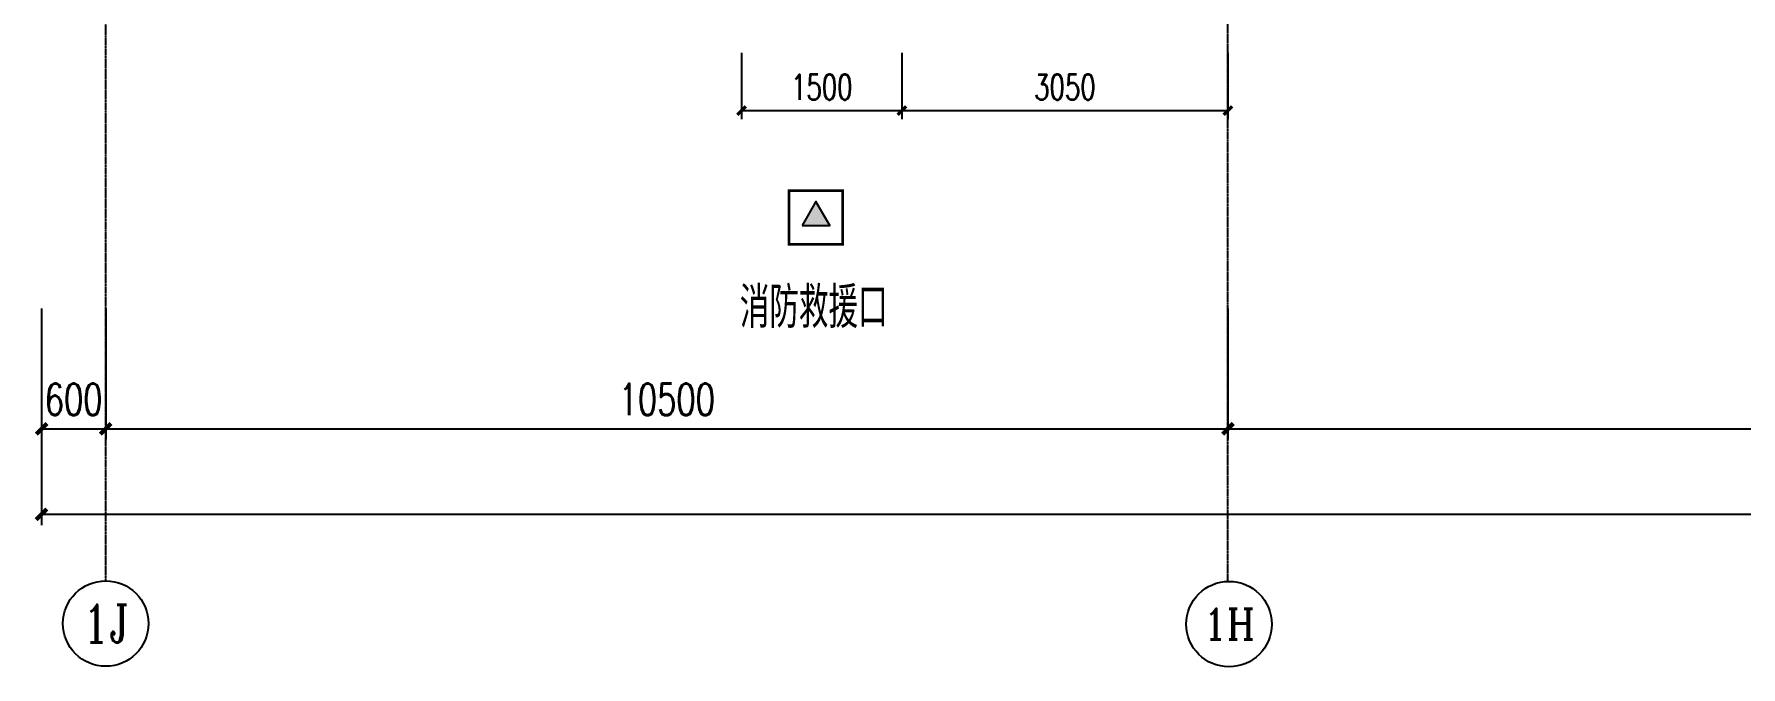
# Model space of a CAD drawing. Extents: x -954573 to 446329, y 489853 to 1226784.
# Drawn here: x -254624 to -238654, y 735026 to 740945 of the extents above; entities that cross this region are included whole.
import ezdxf
from ezdxf.enums import TextEntityAlignment as Align

# ---------------------------------------------------------------- set-up
doc = ezdxf.new("R2010")
doc.units = 0
doc.header["$LTSCALE"] = 10
doc.header["$MEASUREMENT"] = 0
doc.linetypes.add('10平面$0$DOTE', pattern=[2.42, 2, -0.2, 0.02, -0.2])
doc.layers.get('Defpoints').update_dxf_attribs({"color": 210})
for name, color, linetype in [('10平面$0$A-AXIS-D', 8, 'Continuous'), ('10平面$0$A-AXIS-DOTE', 8, '10平面$0$DOTE'), ('10平面$0$A-AXIS-DP', 8, 'Continuous'), ('10平面$0$A-TEXT', 8, 'Continuous'), ('10平面$0$AS-WALL', 8, 'Continuous'), ('10平面$0$PUB_TEXT', 8, 'Continuous'), ('10平面$0$RP-N2-01$0$$0$A-WIND-J', 8, 'Continuous'), ('10平面$0$RP-N2-01$0$A-WIND-J', 8, 'Continuous'), ('A-LIN-V', 9, 'Continuous')]:
    doc.layers.add(name, color=color, linetype=linetype)
doc.styles.add('10平面$0$_TCH_AXIS', font='COMPLEX', dxfattribs={"bigfont": 'GBCBIG'})
doc.styles.add('10平面$0$_TCH_DIM', font='SIMPLEX', dxfattribs={"bigfont": 'GBCBIG'})
doc.styles.add('10平面$0$_TCH_DIM_T3', font='SIMPLEX', dxfattribs={"width": 0.705882, "bigfont": 'GBCBIG'})
doc.dimstyles.new('10平面$0$_TCH_ARCH&&100', dxfattribs={"dimtxt": 297.5, "dimasz": 100, "dimexe": 100, "dimexo": 100, "dimgap": 126.25, "dimtad": 1, "dimdec": 0, "dimzin": 0, "dimdsep": 46, "dimtxsty": '10平面$0$_TCH_DIM_T3', "dimblk": '10平面$0$_ArchTick', "dimcen": 0.09, "dimclrt": 7, "dimazin": 2, "dimtfac": 1, "dimtdec": 0, "dimtix": 1, "dimtmove": 2, "dimatfit": 3, "dimfxl": 0, "dimtolj": 1, "dimtzin": 0, "dimarcsym": 0})
doc.dimstyles.new('10平面$0$_TCH_ARCH&&80', dxfattribs={"dimtxt": 238, "dimasz": 80, "dimexe": 80, "dimexo": 80, "dimgap": 101, "dimtad": 1, "dimdec": 0, "dimzin": 0, "dimdsep": 46, "dimtxsty": '10平面$0$_TCH_DIM_T3', "dimblk": '10平面$0$_ArchTick', "dimcen": 0.09, "dimclrt": 7, "dimazin": 2, "dimtfac": 1, "dimtdec": 0, "dimtix": 1, "dimtmove": 2, "dimatfit": 3, "dimfxl": 0, "dimtolj": 1, "dimtzin": 0, "dimarcsym": 0})

# ---------------------------------------------------------------- blocks, each defined once
blk = doc.blocks.new('10平面$0$_ArchTick')
at = {"color": 0, "linetype": 'ByBlock', "const_width": 0.4}
blk.add_lwpolyline([(-0.5, -0.5), (0.5, 0.5)], dxfattribs=at)
blk = doc.blocks.new('*D3049')
at = {"layer": '10平面$0$A-AXIS-D', "color": 0, "lineweight": -2}
for p, q in [((-33818, -66440), (-33818, -67667)), ((-33218, -66440), (-33218, -67667)), ((-33818, -67567), (-33218, -67567))]:
    blk.add_line(p, q, dxfattribs=at)
at = {"layer": 'Defpoints', "color": 0}
for p in [(-33818, -66340), (-33218, -66340), (-33218, -67567)]:
    blk.add_point(p, dxfattribs=at)
at = {"layer": '10平面$0$A-AXIS-D', "color": 0, "lineweight": -2, "xscale": 100, "yscale": 100, "zscale": 100, "rotation": 180}
blk.add_blockref('10平面$0$_ArchTick', (-33818, -67567), dxfattribs=at)
at = {"layer": '10平面$0$A-AXIS-D', "color": 0, "lineweight": -2, "xscale": 100, "yscale": 100, "zscale": 100}
blk.add_blockref('10平面$0$_ArchTick', (-33218, -67567), dxfattribs=at)
at = {"layer": '10平面$0$A-AXIS-D', "color": 7, "insert": (-33518, -67292), "char_height": 297.5, "attachment_point": 5, "style": '10平面$0$_TCH_DIM_T3'}
blk.add_mtext('\\A1;600', dxfattribs=at)
blk = doc.blocks.new('*D3050')
at = {"layer": '10平面$0$A-AXIS-D', "color": 0, "lineweight": -2}
for p, q in [((-33218, -66440), (-33218, -67667)), ((-22718, -66440), (-22718, -67667)), ((-33218, -67567), (-22718, -67567))]:
    blk.add_line(p, q, dxfattribs=at)
at = {"layer": 'Defpoints', "color": 0}
for p in [(-33218, -66340), (-22718, -66340), (-22718, -67567)]:
    blk.add_point(p, dxfattribs=at)
at = {"layer": '10平面$0$A-AXIS-D', "color": 0, "lineweight": -2, "xscale": 100, "yscale": 100, "zscale": 100, "rotation": 180}
blk.add_blockref('10平面$0$_ArchTick', (-33218, -67567), dxfattribs=at)
at = {"layer": '10平面$0$A-AXIS-D', "color": 0, "lineweight": -2, "xscale": 100, "yscale": 100, "zscale": 100}
blk.add_blockref('10平面$0$_ArchTick', (-22718, -67567), dxfattribs=at)
at = {"layer": '10平面$0$A-AXIS-D', "color": 7, "insert": (-27968, -67292), "char_height": 297.5, "attachment_point": 5, "style": '10平面$0$_TCH_DIM_T3'}
blk.add_mtext('\\A1;10500', dxfattribs=at)
blk = doc.blocks.new('*D3051')
at = {"layer": '10平面$0$A-AXIS-D', "color": 0, "lineweight": -2}
for p, q in [((-22718, -66440), (-22718, -67667)), ((-6218, -66440), (-6218, -67667)), ((-22718, -67567), (-6218, -67567))]:
    blk.add_line(p, q, dxfattribs=at)
at = {"layer": 'Defpoints', "color": 0}
for p in [(-22718, -66340), (-6218, -66340), (-6218, -67567)]:
    blk.add_point(p, dxfattribs=at)
at = {"layer": '10平面$0$A-AXIS-D', "color": 0, "lineweight": -2, "xscale": 100, "yscale": 100, "zscale": 100, "rotation": 180}
blk.add_blockref('10平面$0$_ArchTick', (-22718, -67567), dxfattribs=at)
at = {"layer": '10平面$0$A-AXIS-D', "color": 0, "lineweight": -2, "xscale": 100, "yscale": 100, "zscale": 100}
blk.add_blockref('10平面$0$_ArchTick', (-6218, -67567), dxfattribs=at)
at = {"layer": '10平面$0$A-AXIS-D', "color": 7, "insert": (-14468, -67292), "char_height": 297.5, "attachment_point": 5, "style": '10平面$0$_TCH_DIM_T3'}
blk.add_mtext('\\A1;16500', dxfattribs=at)
blk = doc.blocks.new('*D3061')
at = {"layer": '10平面$0$A-AXIS-D', "color": 0, "lineweight": -2}
for p, q in [((-33818, -66540), (-33818, -68467)), ((92682, -66540), (92682, -68467)), ((-33818, -68367), (92682, -68367))]:
    blk.add_line(p, q, dxfattribs=at)
at = {"layer": 'Defpoints', "color": 0}
for p in [(-33818, -66440), (92682, -66440), (92682, -68367)]:
    blk.add_point(p, dxfattribs=at)
at = {"layer": '10平面$0$A-AXIS-D', "color": 0, "lineweight": -2, "xscale": 100, "yscale": 100, "zscale": 100, "rotation": 180}
blk.add_blockref('10平面$0$_ArchTick', (-33818, -68367), dxfattribs=at)
at = {"layer": '10平面$0$A-AXIS-D', "color": 0, "lineweight": -2, "xscale": 100, "yscale": 100, "zscale": 100}
blk.add_blockref('10平面$0$_ArchTick', (92682, -68367), dxfattribs=at)
at = {"layer": '10平面$0$A-AXIS-D', "color": 7, "insert": (29432, -68092), "char_height": 297.5, "attachment_point": 5, "style": '10平面$0$_TCH_DIM_T3'}
blk.add_mtext('\\A1;126500', dxfattribs=at)
blk = doc.blocks.new('10平面$0$RP-N2-01$0$$0$xfjy')
at = {"layer": '10平面$0$RP-N2-01$0$$0$A-WIND-J'}
h = blk.add_hatch(color=256, dxfattribs=at)
h.dxf.hatch_style = 1
h.paths.add_polyline_path([(1141876, -26214), (1142135, -26214), (1142005, -25989)])
at = {"layer": '10平面$0$RP-N2-01$0$$0$A-WIND-J', "const_width": 25}
blk.add_lwpolyline([(1141755, -25889), (1141755, -26389), (1142255, -26389), (1142255, -25889)], close=True, dxfattribs=at)
at = {"layer": '10平面$0$RP-N2-01$0$$0$A-WIND-J'}
for points in [[(1141755, -26389), (1142255, -26389), (1142255, -25889), (1141755, -25889)], [(1141876, -26214), (1142135, -26214), (1142005, -25989)]]:
    blk.add_lwpolyline(points, close=True, dxfattribs=at)
blk = doc.blocks.new('10平面$0$RP-N2-01$0$xfjy')
at = {"layer": '10平面$0$RP-N2-01$0$$0$A-WIND-J'}
blk.add_blockref('10平面$0$RP-N2-01$0$$0$xfjy', (0, 0), dxfattribs=at)
blk = doc.blocks.new('10平面$0$1232')
at = {"layer": '10平面$0$RP-N2-01$0$A-WIND-J'}
blk.add_blockref('10平面$0$RP-N2-01$0$xfjy', (-1389315, 765369, 0), dxfattribs=at)
at = {"layer": '10平面$0$A-TEXT', "style": '10平面$0$_TCH_DIM'}
blk.add_text('消防救援口', height=384.1, dxfattribs=at).set_placement((-248021, 738197, 0))
blk = doc.blocks.new('*D4273')
at = {"layer": '10平面$0$A-AXIS-DP', "color": 0, "lineweight": -2}
for p, q in [((-248004, 740770), (-248004, 740150)), ((-246504, 740770), (-246504, 740150)), ((-248004, 740230), (-246504, 740230))]:
    blk.add_line(p, q, dxfattribs=at)
at = {"layer": 'Defpoints', "color": 0}
for p in [(-248004, 740850), (-246504, 740850), (-246504, 740230)]:
    blk.add_point(p, dxfattribs=at)
at = {"layer": '10平面$0$A-AXIS-DP', "color": 0, "lineweight": -2, "xscale": 80, "yscale": 80, "zscale": 80, "rotation": 180}
blk.add_blockref('10平面$0$_ArchTick', (-248004, 740230), dxfattribs=at)
at = {"layer": '10平面$0$A-AXIS-DP', "color": 0, "lineweight": -2, "xscale": 80, "yscale": 80, "zscale": 80}
blk.add_blockref('10平面$0$_ArchTick', (-246504, 740230), dxfattribs=at)
at = {"layer": '10平面$0$A-AXIS-DP', "color": 7, "insert": (-247254, 740450), "char_height": 238, "attachment_point": 5, "style": '10平面$0$_TCH_DIM_T3'}
blk.add_mtext('\\A1;1500', dxfattribs=at)
blk = doc.blocks.new('*D4274')
at = {"layer": '10平面$0$A-AXIS-DP', "color": 0, "lineweight": -2}
for p, q in [((-246504, 740770), (-246504, 740150)), ((-243454, 740770), (-243454, 740150)), ((-246504, 740230), (-243454, 740230))]:
    blk.add_line(p, q, dxfattribs=at)
at = {"layer": 'Defpoints', "color": 0}
for p in [(-246504, 740850), (-243454, 740850), (-243454, 740230)]:
    blk.add_point(p, dxfattribs=at)
at = {"layer": '10平面$0$A-AXIS-DP', "color": 0, "lineweight": -2, "xscale": 80, "yscale": 80, "zscale": 80, "rotation": 180}
blk.add_blockref('10平面$0$_ArchTick', (-246504, 740230), dxfattribs=at)
at = {"layer": '10平面$0$A-AXIS-DP', "color": 0, "lineweight": -2, "xscale": 80, "yscale": 80, "zscale": 80}
blk.add_blockref('10平面$0$_ArchTick', (-243454, 740230), dxfattribs=at)
at = {"layer": '10平面$0$A-AXIS-DP', "color": 7, "insert": (-244979, 740450), "char_height": 238, "attachment_point": 5, "style": '10平面$0$_TCH_DIM_T3'}
blk.add_mtext('\\A1;3050', dxfattribs=at)
blk = doc.blocks.new('10平面$0$dote')
at = {"layer": '10平面$0$A-AXIS-D'}
for centre in [(-33217.8, -69388.9), (-22707.2, -69393.9)]:
    blk.add_circle(centre, 400, dxfattribs=at)
at = {"layer": '10平面$0$A-AXIS-DOTE'}
for p, q in [((-33217.8, -68988.9), (-33217.8, 36667.3)), ((-22717.8, -68994), (-22717.8, 36662.3))]:
    blk.add_line(p, q, dxfattribs=at)
at = {"layer": '10平面$0$PUB_TEXT', "style": '10平面$0$_TCH_AXIS'}
for s, height, p, p2 in [('1J', 351.87, (-33435.6, -69564.8), (-32999.9, -69564.8)), ('1H', 288.12, (-22947.3, -69537.9), (-22467.1, -69537.9))]:
    blk.add_text(s, height=height, dxfattribs=at).set_placement(p, p2, align=Align.FIT)
at = {"layer": '10平面$0$A-AXIS-D'}
for base, p1, p2, picture, middle in [((-33217.8, -67566.7), (-33817.8, -66340), (-33217.8, -66340), '*D3049', (-33517.8, -67291.7)), ((-22717.8, -67566.7), (-33217.8, -66340), (-22717.8, -66340), '*D3050', (-27967.8, -67291.7)), ((-6217.8, -67566.7), (-22717.8, -66340), (-6217.8, -66340), '*D3051', (-14467.8, -67291.7)), ((92682.2, -68366.7), (-33817.8, -66440), (92682.2, -66440), '*D3061', (29432.2, -68091.7))]:
    dim = blk.add_linear_dim(base=base, p1=p1, p2=p2, angle=0, dimstyle='10平面$0$_TCH_ARCH&&100', override={"dimgap": 0}, dxfattribs=at)
    dim.commit()
    dim.dimension.update_dxf_attribs({"geometry": picture, "text_midpoint": middle, "dimtype": 129})
blk = doc.blocks.new('10平面')
blk.add_blockref('10平面$0$1232', (0, 0))
at = {"layer": '10平面$0$AS-WALL'}
blk.add_blockref('10平面$0$dote', (-220736.4, 804820), dxfattribs=at)
at = {"layer": '10平面$0$A-AXIS-DP'}
for p1, p2, picture, middle in [((-248004.2, 740850), (-246504.2, 740850), '*D4273', (-247254.2, 740450)), ((-246504.2, 740850), (-243454.2, 740850), '*D4274', (-244979.2, 740450))]:
    dim = blk.add_aligned_dim(p1=p1, p2=p2, distance=-620, dimstyle='10平面$0$_TCH_ARCH&&80', dxfattribs=at)
    dim.commit()
    dim.dimension.update_dxf_attribs({"geometry": picture, "text_midpoint": middle})

msp = doc.modelspace()

# ---------------------------------------------------------------- block references
at = {"layer": 'A-LIN-V'}
msp.add_blockref('10平面', (0, 0), dxfattribs=at)

doc.saveas('drawing.dxf')
